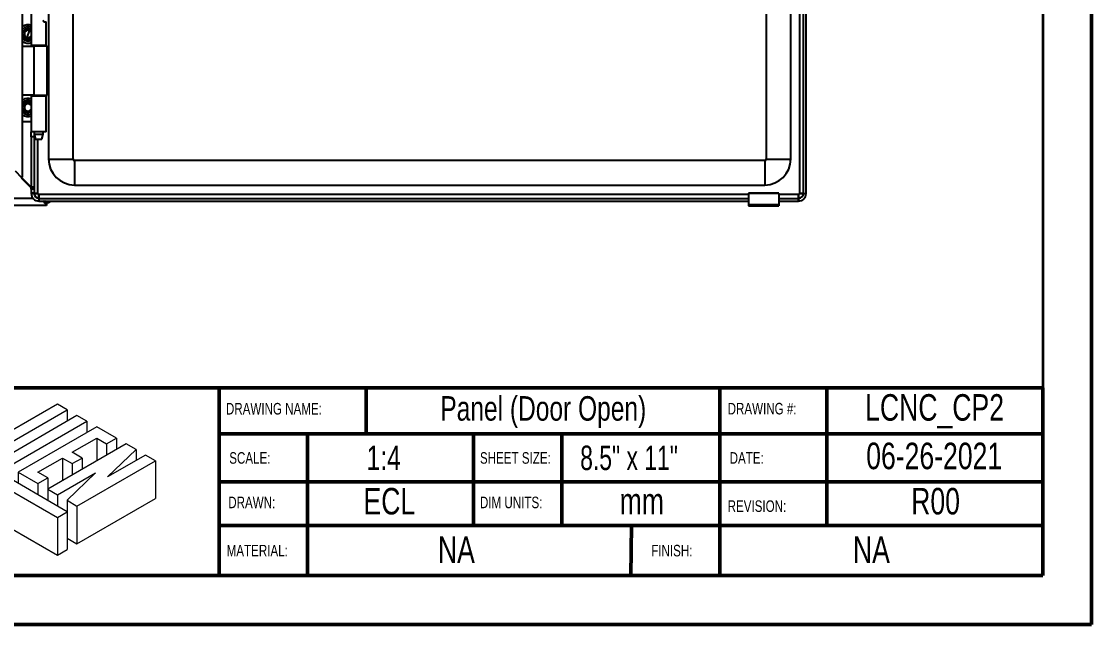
# Model space of a CAD drawing. Header units: millimetres. Extents: x 0 to 279, y 0 to 216.
# Drawn here: x 140.5 to 279.4, y 0 to 78.2 of the extents above; entities that cross this region are included whole.
import ezdxf

# ---------------------------------------------------------------- set-up
doc = ezdxf.new("R2010")
doc.units = ezdxf.units.MM
for name, color, linetype in [('PAGE_BORDER', 7, 'Continuous'), ('TITLE_BLOCK_BORDER', 7, 'Continuous'), ('TITLE_BLOCK_TEXT', 8, 'Continuous')]:
    doc.layers.add(name, color=color, linetype=linetype)
doc.styles.add('SLDTEXTSTYLE0', font='TXT', dxfattribs={"width": 0.75})
doc.styles.add('SLDTEXTSTYLE1', font='TXT', dxfattribs={"width": 0.7})

# ---------------------------------------------------------------- blocks, each defined once
blk = doc.blocks.new('Lien3D Logo')
at = {"color": 7, "linetype": 'Continuous', "lineweight": 18}
for p, q in [((10.61, 16.33), (0, 10.21)), ((11.67, 15.71), (10.61, 16.33)), ((2.13, 10.21), (11.67, 15.71)), ((12.73, 15.1), (4.26, 10.21)), ((11.67, 15.71), (11.67, 14.49)), ((13.8, 14.49), (12.73, 15.1)), ((5.32, 9.59), (13.8, 14.49)), ((13.8, 14.49), (13.8, 13.26)), ((14.86, 13.87), (6.38, 8.98)), ((16.99, 12.64), (14.86, 13.87)), ((18.05, 12.03), (9.57, 7.13)), ((12.22, 11.12), (14.86, 12.64)), ((14.86, 12.64), (15.93, 12.03)), ((14.86, 12.64), (14.86, 10.19)), ((15.93, 12.03), (16.99, 12.64)), ((15.93, 12.03), (15.93, 10.8)), ((16.99, 12.64), (16.99, 11.42)), ((19.12, 11.42), (18.05, 12.03)), ((8.51, 8.98), (11.15, 10.5)), ((11.15, 10.5), (12.22, 9.89)), ((11.15, 10.5), (11.15, 8.05)), ((13.28, 10.5), (12.22, 11.12)), ((12.22, 9.89), (13.28, 10.5)), ((13.28, 10.5), (13.28, 9.28)), ((16.04, 8.45), (19.12, 11.42)), ((20.15, 10.82), (16.04, 8.45)), ((19.12, 11.42), (19.12, 10.22)), ((21.21, 10.21), (20.15, 10.82)), ((0, 10.21), (0, 6.12)), ((0, 10.21), (10.61, 4.08)), ((11.67, 4.7), (2.13, 10.21)), ((4.26, 10.21), (4.26, 8.98)), ((4.26, 10.21), (5.32, 9.59)), ((5.32, 9.59), (5.32, 8.36)), ((12.22, 9.89), (12.22, 8.66)), ((12.73, 5.31), (21.21, 10.21)), ((21.21, 10.21), (21.21, 6.12)), ((6.38, 8.98), (8.51, 7.75)), ((6.38, 8.98), (6.38, 7.75)), ((9.57, 8.36), (8.51, 8.98)), ((8.51, 7.75), (9.57, 8.36)), ((9.57, 8.36), (9.57, 7.13)), ((10.64, 6.52), (14.75, 8.89)), ((14.75, 8.89), (11.67, 5.93)), ((8.51, 7.75), (8.51, 6.52)), ((9.57, 7.13), (10.64, 6.52)), ((9.57, 7.13), (9.57, 5.91)), ((0, 6.12), (10.61, 0)), ((10.64, 6.52), (10.64, 5.29)), ((11.67, 5.93), (12.73, 5.31)), ((11.67, 5.93), (11.67, 4.7)), ((12.73, 1.23), (21.21, 6.12)), ((10.61, 4.08), (11.67, 4.7)), ((11.67, 4.7), (11.67, 0.61)), ((12.73, 5.31), (12.73, 1.23)), ((10.61, 4.08), (10.61, 0)), ((11.67, 1.84), (12.73, 1.23)), ((10.61, 0), (11.67, 0.61))]:
    blk.add_line(p, q, dxfattribs=at)

msp = doc.modelspace()

# ---------------------------------------------------------------- linework, layer by layer
at = {"color": 7, "linetype": 'Continuous', "lineweight": 50}
for p, q in [((279.4, 0), (279.4, 215.9)), ((0, 0), (279.4, 0))]:
    msp.add_line(p, q, dxfattribs=at)
at = {"color": 7, "linetype": 'Continuous', "lineweight": 25}
for p, q in [((241.48, 179.81), (241.48, 55.92)), ((241.99, 55.92), (241.99, 179.81)), ((242.34, 55.92), (242.34, 179.81)), ((140.65, 58.04), (140.65, 177.69)), ((144.02, 175.36), (144.02, 60.37)), ((147.19, 60.37), (147.19, 175.36)), ((237.18, 115.32), (237.18, 60.37)), ((240.35, 60.37), (240.35, 115.44)), ((141.78, 79.76), (141.78, 75.1)), ((143.46, 78.18), (143.69, 78.18)), ((143.69, 75.1), (143.69, 78.18)), ((141.26, 76.13), (141.55, 77.01)), ((143.69, 75.1), (141.78, 75.1)), ((141.78, 75.04), (141.78, 75.1)), ((142.13, 75.1), (142.13, 75.01)), ((142.14, 75.1), (142.14, 75)), ((143.33, 75), (143.33, 75.1)), ((140.65, 75), (142.11, 75)), ((143.82, 75), (142.11, 75)), ((142.11, 75), (142.11, 68.65)), ((142.13, 75.01), (142.13, 75)), ((143.82, 68.65), (143.82, 75)), ((142.11, 68.65), (140.65, 68.65)), ((141.78, 68.56), (141.78, 68.62)), ((141.78, 68.56), (143.69, 68.56)), ((141.78, 68.56), (141.78, 63.89)), ((142.11, 68.65), (143.82, 68.65)), ((142.13, 68.65), (142.13, 68.64)), ((142.13, 68.64), (142.13, 68.56)), ((142.14, 68.65), (142.14, 68.56)), ((143.33, 68.56), (143.33, 68.65)), ((143.69, 63.89), (143.69, 68.56)), ((140.66, 65.22), (141.78, 65.22)), ((143.69, 63.89), (141.78, 63.89)), ((141.78, 63.25), (141.78, 63.89)), ((142.13, 63.25), (141.78, 63.25)), ((141.78, 63.25), (141.78, 56.75)), ((142.13, 63.89), (142.13, 63.25)), ((142.13, 63.25), (142.13, 56.75)), ((142.14, 63.89), (142.14, 63.61)), ((142.14, 63.61), (142.32, 62.94)), ((142.14, 63.61), (142.58, 63.61)), ((142.32, 62.94), (143.15, 62.94)), ((142.58, 63.61), (143.33, 63.61)), ((143.15, 62.94), (143.33, 63.61)), ((143.33, 63.61), (143.33, 63.89)), ((144.02, 60.37), (147.19, 60.37)), ((147.39, 60.17), (147.39, 57)), ((236.98, 60.17), (147.39, 60.17)), ((236.98, 60.17), (236.98, 57)), ((237.18, 60.37), (240.35, 60.37)), ((139.67, 58.83), (140.51, 57.98)), ((140.47, 57.94), (141.78, 56.63)), ((140.51, 57.98), (140.65, 58.04)), ((141.78, 56.72), (140.51, 57.98)), ((147.39, 57), (236.98, 57)), ((141.78, 56.75), (142.13, 56.75)), ((141.78, 56.48), (141.78, 56.75)), ((141.78, 56.48), (141.78, 55.98)), ((142.13, 56.48), (141.78, 56.48)), ((141.78, 55.98), (142.13, 55.98)), ((141.78, 55.98), (141.78, 55.92)), ((142.13, 55.92), (141.78, 55.92)), ((142.13, 55.92), (141.78, 55.92)), ((142.13, 56.75), (142.13, 56.48)), ((142.13, 56.48), (142.13, 55.98)), ((142.13, 55.92), (142.13, 55.98)), ((142.63, 55.92), (142.13, 55.92)), ((142.49, 55.92), (142.49, 55.92)), ((142.58, 55.92), (142.58, 55.92)), ((142.63, 55.92), (142.63, 55.92)), ((142.77, 55.27), (142.77, 55.78)), ((142.77, 55.78), (142.77, 55.78)), ((142.77, 55.72), (142.77, 55.72)), ((142.77, 55.63), (142.77, 55.63)), ((238.82, 55.96), (234.88, 55.96)), ((234.88, 55.96), (234.88, 55.9)), ((238.82, 55.9), (234.88, 55.9)), ((234.88, 55.9), (234.88, 54.45)), ((238.82, 55.9), (238.82, 55.96)), ((238.82, 55.9), (238.82, 54.45)), ((241.34, 55.78), (241.34, 55.27)), ((241.34, 55.78), (241.35, 55.78)), ((241.99, 55.92), (241.48, 55.92)), ((241.48, 55.92), (241.48, 55.92)), ((241.99, 55.92), (242.34, 55.92)), ((241.99, 55.92), (242.34, 55.92)), ((143.75, 54.36), (42.83, 54.36)), ((142.77, 55.27), (142.77, 54.92)), ((142.77, 55.27), (234.88, 55.27)), ((142.77, 55.27), (142.77, 54.92)), ((142.77, 54.92), (234.88, 54.92)), ((143.75, 54.66), (143.75, 54.36)), ((144.09, 54.7), (143.8, 54.7)), ((144.09, 54.92), (144.09, 54.7)), ((234.88, 54.45), (238.82, 54.45)), ((234.88, 54.45), (234.88, 54.42)), ((238.82, 54.42), (234.88, 54.42)), ((234.88, 54.42), (234.88, 54.31)), ((234.88, 54.31), (238.82, 54.31)), ((238.82, 55.27), (241.34, 55.27)), ((238.82, 54.92), (241.34, 54.92)), ((238.82, 54.45), (238.82, 54.42)), ((238.82, 54.42), (238.82, 54.31)), ((241.34, 54.92), (241.34, 55.27)), ((241.35, 55.27), (241.35, 54.92))]:
    msp.add_line(p, q, dxfattribs=at)
at = {"color": 8, "linetype": 'Continuous', "lineweight": 25}
for p, q in [((142.63, 55.92), (142.63, 62.94)), ((234.88, 55.78), (142.77, 55.78)), ((241.34, 55.78), (238.82, 55.78)), ((142.03, 55.26), (43.43, 55.26)), ((142.77, 55.26), (142.77, 55.26))]:
    msp.add_line(p, q, dxfattribs=at)
at = {"color": 7, "linetype": 'Continuous', "lineweight": 25, "flags": 128}
msp.add_lwpolyline([(140.65, 65.3), (140.65, 65.27), (140.66, 65.22)], dxfattribs=at)
at = {"color": 7, "linetype": 'Continuous', "lineweight": 25}
for centre, radius, start, end in [((141.35, 76.59), 1.19, 68.7359, 125.9208), ((141.35, 76.59), 0.921, 62.0328, 139.3428), ((141.35, 76.59), 0.676, 50.3201, 180), ((141.35, 76.59), 0.676, 180, 309.6799), ((141.35, 76.59), 0.475, 24.6252, 270), ((141.35, 76.59), 0.921, 220.6572, 297.9672), ((141.35, 76.59), 1.19, 234.0792, 291.2641), ((141.35, 76.59), 0.475, 270, 335.3748), ((141.35, 67.06), 1.19, 68.7359, 125.9208), ((141.35, 67.06), 0.921, 62.0328, 139.3428), ((141.35, 67.06), 0.676, 50.3201, 180), ((141.35, 67.06), 0.676, 180, 309.6799), ((141.35, 67.06), 0.475, 24.6252, 270), ((141.35, 67.06), 0.475, 270, 335.3748), ((141.35, 67.06), 0.921, 220.6572, 297.9672), ((141.35, 67.06), 1.19, 234.0792, 291.2641), ((147.39, 60.37), 3.37, 180, 270), ((147.39, 60.37), 0.198, 180, 270), ((236.98, 60.37), 3.37, 270, 360), ((236.98, 60.37), 0.198, 270, 0), ((142.77, 55.92), 0.997, 180, 270), ((142.77, 55.92), 0.648, 180, 270), ((241.35, 55.92), 0.648, 270, 0), ((241.35, 55.92), 0.997, 270, 0)]:
    msp.add_arc(centre, radius, start, end, dxfattribs=at)
for points, knots in [([(143.29, 78.37), (143.3, 78.35), (143.3, 78.31), (143.33, 78.25), (143.37, 78.21), (143.42, 78.19), (143.45, 78.18), (143.46, 78.18)], [0, 0, 0, 0, 0.193036, 0.38738, 0.558522, 0.862109, 1, 1, 1, 1]), ([(141.78, 75), (141.78, 75), (141.78, 75.01), (141.78, 75.02), (141.78, 75.03), (141.78, 75.04)], [0, 0, 0, 0, 0.288909, 0.672671, 1, 1, 1, 1]), ([(141.78, 68.62), (141.78, 68.62), (141.78, 68.63), (141.78, 68.64), (141.78, 68.65), (141.78, 68.65)], [0, 0, 0, 0, 0.369506, 0.741599, 1, 1, 1, 1]), ([(142.13, 55.92), (142.13, 55.92), (142.14, 55.92), (142.23, 55.92), (142.36, 55.92), (142.5, 55.92), (142.6, 55.92), (142.63, 55.92)], [0, 0, 0, 0, 0.214694, 0.429388, 0.644082, 0.858775, 1, 1, 1, 1]), ([(142.63, 55.92), (142.64, 55.9), (142.64, 55.87), (142.66, 55.84), (142.67, 55.82), (142.7, 55.8), (142.73, 55.78), (142.76, 55.78), (142.77, 55.78)], [0, 0, 0, 0, 0.239443, 0.3700279, 0.5000003, 0.6305849, 0.760557, 1, 1, 1, 1]), ([(142.77, 55.78), (142.77, 55.75), (142.77, 55.65), (142.77, 55.51), (142.77, 55.38), (142.77, 55.29), (142.77, 55.28), (142.77, 55.27)], [0, 0, 0, 0, 0.128547, 0.343267, 0.557987, 0.772707, 1, 1, 1, 1]), ([(241.35, 55.78), (241.36, 55.78), (241.39, 55.78), (241.42, 55.8), (241.44, 55.82), (241.46, 55.84), (241.48, 55.87), (241.48, 55.9), (241.48, 55.92)], [0, 0, 0, 0, 0.239443, 0.370028, 0.5, 0.630585, 0.760557, 1, 1, 1, 1]), ([(241.35, 55.27), (241.35, 55.28), (241.35, 55.29), (241.35, 55.38), (241.35, 55.5), (241.35, 55.65), (241.35, 55.74), (241.35, 55.78)], [0, 0, 0, 0, 0.214694, 0.429388, 0.644082, 0.858775, 1, 1, 1, 1]), ([(241.48, 55.92), (241.52, 55.92), (241.61, 55.92), (241.75, 55.92), (241.88, 55.92), (241.97, 55.92), (241.99, 55.92), (241.99, 55.92)], [0, 0, 0, 0, 0.1285474, 0.3432672, 0.557987, 0.7727068, 1, 1, 1, 1]), ([(143.75, 54.36), (143.75, 54.37), (143.75, 54.37), (143.7, 54.43), (143.61, 54.57), (143.5, 54.74), (143.41, 54.87), (143.37, 54.92)], [0, 0, 0, 0, 0.111603, 0.337112, 0.568824, 0.831735, 1, 1, 1, 1]), ([(143.75, 54.66), (143.75, 54.66), (143.75, 54.66), (143.71, 54.7), (143.62, 54.78), (143.53, 54.87), (143.48, 54.92)], [0, 0, 0, 0, 0.120807, 0.35186, 0.64774, 1, 1, 1, 1]), ([(143.8, 54.7), (143.8, 54.7), (143.8, 54.7), (143.79, 54.7), (143.79, 54.71), (143.79, 54.71), (143.78, 54.72), (143.77, 54.72), (143.76, 54.73), (143.75, 54.74), (143.74, 54.75), (143.73, 54.76), (143.71, 54.77), (143.69, 54.79), (143.67, 54.81), (143.65, 54.83), (143.62, 54.85), (143.59, 54.88), (143.56, 54.9), (143.54, 54.92), (143.54, 54.92)], [0, 0, 0, 0, 0.043847, 0.088053, 0.130236, 0.172715, 0.216078, 0.259722, 0.303304, 0.347125, 0.391625, 0.436332, 0.501038, 0.566245, 0.632848, 0.699864, 0.782776, 0.866309, 0.951639, 1, 1, 1, 1]), ([(143.57, 54.92), (143.58, 54.92), (143.6, 54.9), (143.63, 54.87), (143.67, 54.83), (143.69, 54.81), (143.72, 54.78), (143.74, 54.76), (143.76, 54.74), (143.77, 54.72), (143.78, 54.71), (143.79, 54.7), (143.8, 54.7), (143.8, 54.7), (143.8, 54.7)], [0, 0, 0, 0, 0.025542, 0.181033, 0.266615, 0.352639, 0.439249, 0.527142, 0.595291, 0.732961, 0.802719, 0.851672, 0.950275, 1, 1, 1, 1]), ([(143.76, 54.92), (143.77, 54.92), (143.8, 54.89), (143.85, 54.86), (143.91, 54.82), (143.97, 54.78), (144, 54.76), (144.03, 54.74), (144.06, 54.72), (144.08, 54.71), (144.08, 54.7), (144.09, 54.7), (144.09, 54.7), (144.09, 54.7)], [0, 0, 0, 0, 0.037972, 0.170168, 0.280939, 0.432405, 0.529095, 0.589974, 0.707385, 0.827003, 0.890434, 0.945114, 1, 1, 1, 1])]:
    msp.add_open_spline(points, degree=3, knots=knots, dxfattribs=at)
at = {"layer": 'PAGE_BORDER', "lineweight": 35}
for p in [(273.05, 209.55), (6.35, 6.35)]:
    msp.add_line(p, (273.05, 6.35), dxfattribs=at)
at = {"layer": 'TITLE_BLOCK_BORDER', "lineweight": 50}
for p, q in [((166.18, 30.71), (123.09, 30.71)), ((166.18, 30.71), (166.18, 6.35)), ((273.05, 30.71), (166.18, 30.71)), ((185.24, 30.71), (185.24, 24.78)), ((231.13, 30.71), (231.13, 6.35)), ((245.03, 30.71), (245.03, 12.84)), ((273.05, 30.71), (273.05, 6.35)), ((273.05, 24.73), (166.18, 24.73)), ((177.61, 24.73), (177.61, 6.35)), ((199.16, 24.73), (199.16, 12.84)), ((210.64, 24.73), (210.64, 12.84)), ((273.05, 18.52), (166.18, 18.52)), ((166.36, 12.84), (273.05, 12.84)), ((219.7, 12.84), (219.61, 6.35)), ((166.18, 6.35), (123.09, 6.35)), ((166.18, 6.35), (273.05, 6.35))]:
    msp.add_line(p, q, dxfattribs=at)

# ---------------------------------------------------------------- block references
at = {"layer": 'TITLE_BLOCK_BORDER', "xscale": 1.2, "yscale": 1.2, "zscale": 1.2}
msp.add_blockref('Lien3D Logo', (132.43, 9), dxfattribs=at)

# ---------------------------------------------------------------- texts
at = {"layer": 'TITLE_BLOCK_TEXT'}
for s, insert, char_height, attachment_point, style in [('Panel (Door Open)', (208.23, 29.62), 3.175, 2, 'SLDTEXTSTYLE0'), ('LCNC_CP2', (259.02, 29.88), 3.44, 2, 'SLDTEXTSTYLE0'), ('DRAWING NAME:', (167.04, 28.74), 1.5, 1, 'SLDTEXTSTYLE0'), ('DRAWING #:', (232.16, 28.75), 1.5, 1, 'SLDTEXTSTYLE0'), ('06-26-2021', (258.97, 23.59), 3.44, 2, 'SLDTEXTSTYLE0'), ('SCALE:', (167.47, 22.36), 1.5, 1, 'SLDTEXTSTYLE0'), ('1:4', (185.3, 23.21), 3.175, 1, 'SLDTEXTSTYLE0'), ('SHEET SIZE:', (200.01, 22.36), 1.5, 1, 'SLDTEXTSTYLE0'), ('8.5" x 11"', (213.02, 23.21), 3.175, 1, 'SLDTEXTSTYLE1'), ('DATE:', (232.42, 22.36), 1.5, 1, 'SLDTEXTSTYLE0'), ('ECL', (188.25, 17.72), 3.44, 2, 'SLDTEXTSTYLE0'), ('mm', (221.02, 17.72), 3.44, 2, 'SLDTEXTSTYLE0'), ('R00', (259.15, 17.72), 3.44, 2, 'SLDTEXTSTYLE0'), ('DRAWN:', (167.34, 16.59), 1.5, 1, 'SLDTEXTSTYLE0'), ('DIM UNITS:', (200.01, 16.59), 1.5, 1, 'SLDTEXTSTYLE0'), ('REVISION:', (232.16, 16.11), 1.5, 1, 'SLDTEXTSTYLE0'), ('NA', (196.95, 11.43), 3.44, 2, 'SLDTEXTSTYLE0'), ('NA', (250.82, 11.43), 3.44, 2, 'SLDTEXTSTYLE0'), ('MATERIAL:', (167.13, 10.34), 1.5, 1, 'SLDTEXTSTYLE0'), ('FINISH:', (222.24, 10.34), 1.5, 1, 'SLDTEXTSTYLE0')]:
    msp.add_mtext(s, dxfattribs=dict(at, insert=insert, char_height=char_height, attachment_point=attachment_point, style=style))

doc.saveas('drawing.dxf')
